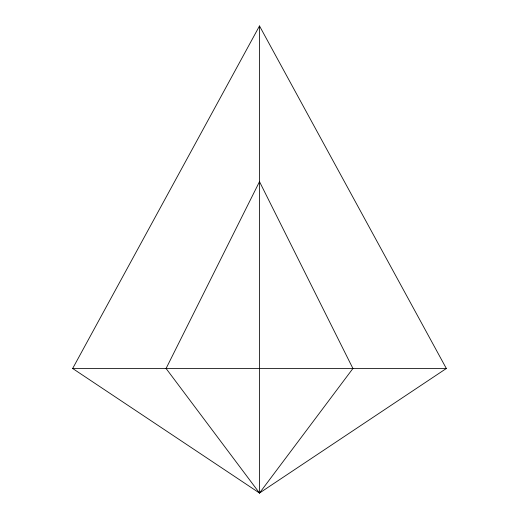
<?xml version="1.0" encoding="UTF-8"?>
<svg xmlns="http://www.w3.org/2000/svg" width="519" height="519" viewBox="0 0 519 519"><rect width="100%" height="100%" fill="white"/><g stroke="black" fill="none" stroke-linecap="round" stroke-linejoin="round"><path stroke-width="0.78" d="M72.66 368.49L259.5 25.95L446.34 368.49L259.5 493.05L72.66 368.49L446.34 368.49M259.5 493.05L352.92 368.49L259.5 181.65L166.08 368.49L259.5 493.05L259.5 25.95"/></g></svg>
